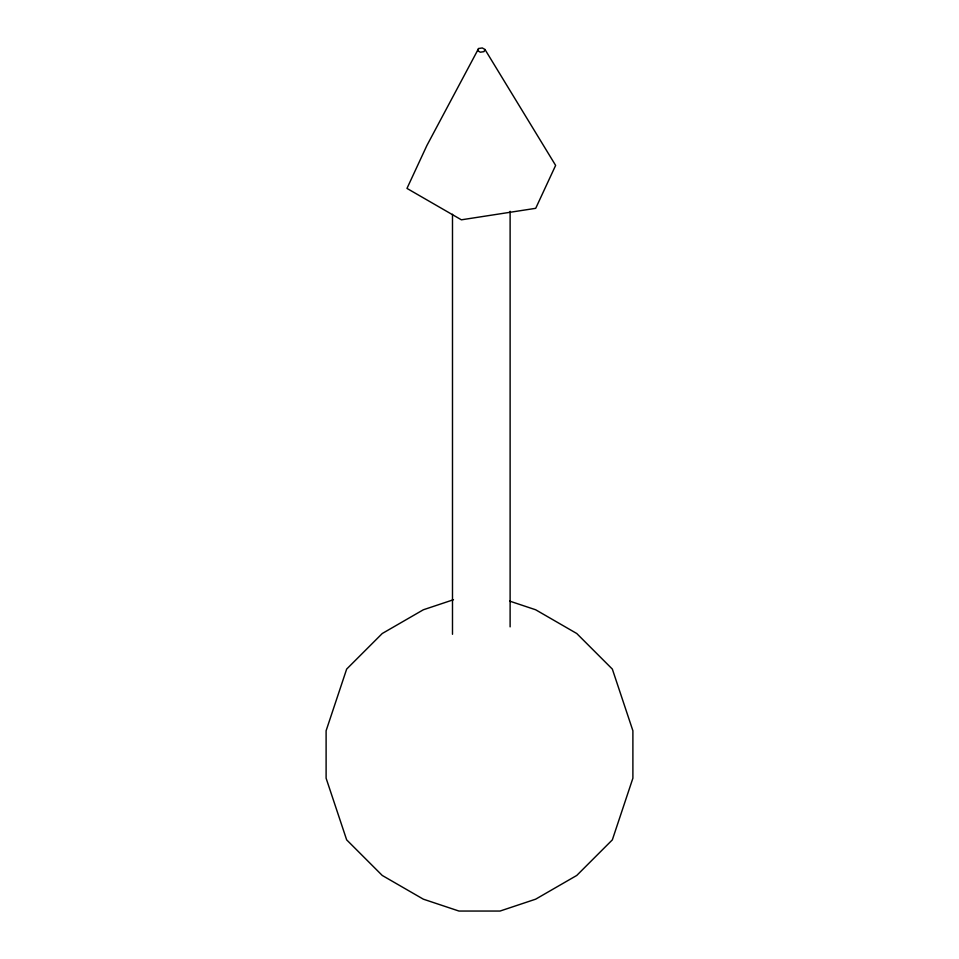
<?xml version="1.0" encoding="UTF-8"?>
<svg xmlns="http://www.w3.org/2000/svg" width="959" height="959" viewBox="0 0 959 959"><rect width="100%" height="100%" fill="white"/><g stroke="black" fill="none" stroke-linecap="round" stroke-linejoin="round"><path stroke-width="1.44" d="M478.601 48.525L477.618 50.647L480.315 52.206L484.007 51.642L484.99 49.508L482.293 47.95L478.601 48.525L426.899 145.492L406.976 188.408L461.387 219.815L535.709 208.319L555.633 165.404L484.99 49.508M453.475 599.723L423.351 609.768L382.257 633.503L346.655 669.094L326.108 730.746L326.108 778.205L346.655 839.856L382.257 875.459L423.351 899.182L458.953 911.05L500.047 911.05L535.649 899.182L576.743 875.459L612.345 839.856L632.892 778.205L632.892 730.746L612.345 669.094L576.743 633.503L535.649 609.768L509.637 601.101M510.116 211.316L510.116 626.862M452.492 214.253L452.492 634.283"/></g></svg>
